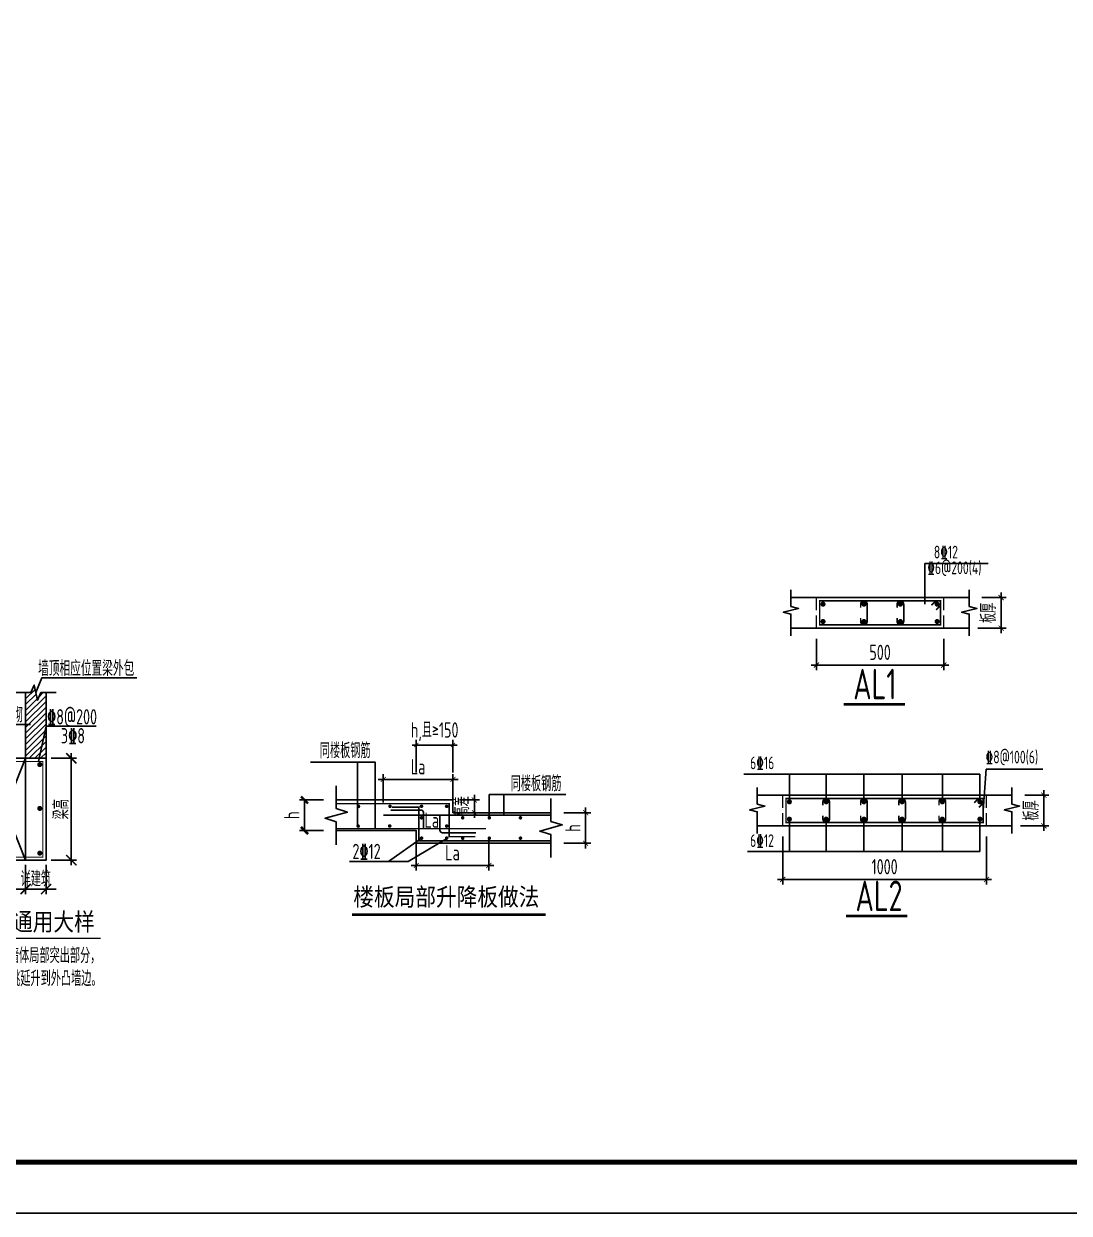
# Model space of a CAD drawing. Extents: x -1307975 to -76406, y -96289 to 379359.
# Drawn here: x -829236 to -808713, y 248918 to 272274 of the extents above; entities that cross this region are included whole.
import ezdxf
from ezdxf.enums import TextEntityAlignment as Align

# ---------------------------------------------------------------- set-up
doc = ezdxf.new("R2010")
doc.units = 0
doc.header["$LTSCALE"] = 1000
doc.linetypes.add('DASH', pattern=[0.35, 0.25, -0.1])
doc.layers.get('0').update_dxf_attribs({"linetype": 'CONTINUOUS'})
doc.layers.get('DEFPOINTS').update_dxf_attribs({"linetype": 'CONTINUOUS'})
for name, color, linetype in [('-TK', 7, 'CONTINUOUS'), ('AXIS', 3, 'CONTINUOUS'), ('BEAM_DE', 7, 'CONTINUOUS'), ('NUM', 7, 'CONTINUOUS'), ('REIN', 6, 'CONTINUOUS'), ('S-DETLCW-LINE1-pdx', 7, 'CONTINUOUS'), ('S-DETLCW-TEXT', 7, 'CONTINUOUS'), ('S-DETLS-HATCH', 251, 'CONTINUOUS'), ('S-DETLS-TEXT', 7, 'CONTINUOUS'), ('S-X详图实线', 4, 'CONTINUOUS'), ('S-X详图标注', 3, 'CONTINUOUS'), ('S-X详图钢筋', 6, 'CONTINUOUS'), ('TEXT', 2, 'CONTINUOUS'), ('THIN', 7, 'CONTINUOUS'), ('大样详图_文字', 60, 'CONTINUOUS')]:
    doc.layers.add(name, color=color, linetype=linetype)
doc.layers.add('S-REIN', color=12, linetype='CONTINUOUS', lineweight=50)
doc.layers.add('S-Thin-D', color=7, linetype='DASH', lineweight=18)
doc.styles.add('BW_Rein', font='Tssdeng.shx', dxfattribs={"width": 0.7, "bigfont": 'hztxt.shx'})
doc.styles.add('hzst', font='', dxfattribs={"width": 0.7})
doc.styles.add('TSSD_DIMENSION', font='Tssdeng.shx', dxfattribs={"width": 0.7, "bigfont": 'tssdchn.shx'})
doc.styles.add('TSSD_Norm', font='Tssdeng.shx', dxfattribs={"bigfont": 'tssdchn.shx'})
doc.styles.add('TSSD_REIN', font='tssdeng.shx', dxfattribs={"width": 0.7, "height": 300, "bigfont": 'tssdchn.shx'})
doc.styles.get('hzst').set_extended_font_data('SimSun')
doc.dimstyles.new('25-100', dxfattribs={"dimscale": 100, "dimtxt": 3, "dimasz": 2, "dimexe": 1, "dimexo": 1, "dimgap": 0.5, "dimtad": 1, "dimdec": 0, "dimlfac": 0.25, "dimdsep": 46, "dimtxsty": 'TSSD_REIN', "dimblk1": 'ARCHTICK', "dimblk2": 'ARCHTICK', "dimsah": 1, "dimcen": 2.5, "dimdle": 1, "dimclrd": 256, "dimclre": 256, "dimclrt": 7, "dimadec": 0, "dimazin": 0, "dimtfac": 1, "dimtdec": 0, "dimtix": 1, "dimtmove": 2, "dimatfit": 3, "dimldrblk": 'ARCHTICK', "dimfxl": 1, "dimtolj": 1, "dimtzin": 0, "dimlwd": -1, "dimlwe": -1, "dimarcsym": 0})
doc.dimstyles.new('TSSD_100_100$0', dxfattribs={"dimtxt": 300, "dimasz": 80, "dimexe": 100, "dimexo": 250, "dimgap": 100, "dimtad": 1, "dimdec": 0, "dimzin": 0, "dimdsep": 46, "dimtxsty": 'TSSD_DIMENSION', "dimblk": 'ARCHTICK', "dimcen": 0, "dimdle": 100, "dimclrd": 3, "dimclre": 3, "dimclrt": 7, "dimadec": 0, "dimazin": 0, "dimtfac": 1, "dimtdec": 0, "dimtix": 1, "dimtmove": 2, "dimatfit": 3, "dimldrblk": 'ARCHTICK', "dimfxl": 1, "dimtolj": 1, "dimtzin": 0, "dimarcsym": 0})
doc.dimstyles.new('TSSD_20_100', dxfattribs={"dimtxt": 300, "dimasz": 100, "dimexe": 100, "dimexo": 250, "dimgap": 100, "dimtad": 1, "dimdec": 0, "dimlfac": 0.2, "dimzin": 0, "dimdsep": 46, "dimtxsty": 'TSSD_DIMENSION', "dimblk": 'ARCHTICK', "dimcen": 0, "dimdle": 100, "dimclrt": 7, "dimadec": 0, "dimazin": 0, "dimtfac": 1, "dimtdec": 0, "dimtix": 1, "dimtmove": 2, "dimatfit": 3, "dimldrblk": 'ARCHTICK', "dimfxl": 1, "dimtolj": 1, "dimtzin": 0, "dimarcsym": 0})
doc.dimstyles.new('TSSD_25_100', dxfattribs={"dimtxt": 300, "dimasz": 100, "dimexe": 100, "dimexo": 250, "dimgap": 100, "dimtad": 1, "dimdec": 0, "dimlfac": 0.25, "dimzin": 0, "dimdsep": 46, "dimtxsty": 'TSSD_DIMENSION', "dimblk": 'ARCHTICK', "dimcen": 0, "dimdle": 100, "dimclrt": 7, "dimadec": 0, "dimazin": 0, "dimtfac": 1, "dimtdec": 0, "dimtix": 1, "dimtmove": 2, "dimatfit": 3, "dimldrblk": 'ARCHTICK', "dimfxl": 1, "dimtolj": 1, "dimtzin": 0, "dimarcsym": 0})

# ---------------------------------------------------------------- blocks, each defined once
blk = doc.blocks.new('_ArchTick')
at = {"color": 0, "linetype": 'ByBlock', "const_width": 0.15}
blk.add_lwpolyline([(-0.5, -0.5), (0.5, 0.5)], dxfattribs=at)
blk = doc.blocks.new('*D128')
at = {"layer": 'DEFPOINTS', "color": 0, "transparency": 16777216}
for p in [(15039, 226788), (15039, 226538), (15580, 226538)]:
    blk.add_point(p, dxfattribs=at)
at = {"layer": 'S-X详图标注', "color": 0, "lineweight": -2, "transparency": 16777216}
for p, q in [((15580, 226788), (15580, 226888)), ((15289, 226788), (15680, 226788)), ((15580, 226788), (15580, 226538)), ((15289, 226538), (15680, 226538)), ((15580, 226538), (15580, 226438))]:
    blk.add_line(p, q, dxfattribs=at)
at = {"layer": 'S-X详图标注', "color": 0, "lineweight": -2, "transparency": 16777216, "xscale": 100, "yscale": 100, "zscale": 100}
for p, rotation in [((15580, 226788), 270), ((15580, 226538), 90)]:
    blk.add_blockref('_ArchTick', p, dxfattribs=dict(at, rotation=rotation))
at = {"layer": 'S-X详图标注', "color": 7, "transparency": 16777216, "insert": (15330, 226663), "char_height": 300, "attachment_point": 5, "rotation": 90, "style": 'TSSD_DIMENSION'}
blk.add_mtext('\\A1;高差', dxfattribs=at)
blk = doc.blocks.new('ArchTick')
at = {"color": 0, "linetype": 'ByBlock', "lineweight": -2, "const_width": 0.075}
blk.add_lwpolyline([(-0.25, -0.25), (0.25, 0.25)], dxfattribs=at)
blk = doc.blocks.new('_tsdbk')
blk.add_line((-1, 0), (0, 0))
at = {"const_width": 0.5}
blk.add_lwpolyline([(-0.7, -0.7), (0.7, 0.7)], dxfattribs=at)
blk = doc.blocks.new('*D129')
at = {"layer": 'DEFPOINTS', "color": 0, "transparency": 16777216}
for p in [(12868, 226788), (12244, 226188), (12868, 226188)]:
    blk.add_point(p, dxfattribs=at)
at = {"layer": 'S-X详图标注', "color": 0, "lineweight": -2, "transparency": 16777216}
for p, q in [((12618, 226788), (12144, 226788)), ((12244, 226688), (12244, 226288)), ((12618, 226188), (12144, 226188))]:
    blk.add_line(p, q, dxfattribs=at)
at = {"layer": 'S-X详图标注', "color": 0, "lineweight": -2, "transparency": 16777216, "xscale": 100, "yscale": 100, "zscale": 100}
for p, rotation in [((12244, 226788), 90), ((12244, 226188), 270)]:
    blk.add_blockref('_tsdbk', p, dxfattribs=dict(at, rotation=rotation))
at = {"layer": 'S-X详图标注', "color": 7, "transparency": 16777216, "insert": (11994, 226488), "char_height": 300, "attachment_point": 5, "rotation": 90, "style": 'TSSD_DIMENSION'}
blk.add_mtext('\\A1;h', dxfattribs=at)
blk = doc.blocks.new('*D130')
at = {"layer": 'DEFPOINTS', "color": 0, "transparency": 16777216}
for p in [(17083, 226538), (17083, 225938), (17763, 225938)]:
    blk.add_point(p, dxfattribs=at)
at = {"layer": 'S-X详图标注', "color": 0, "lineweight": -2, "transparency": 16777216}
for p, q in [((17763, 226638), (17763, 225838)), ((17333, 226538), (17863, 226538)), ((17333, 225938), (17863, 225938))]:
    blk.add_line(p, q, dxfattribs=at)
at = {"layer": 'S-X详图标注', "color": 0, "lineweight": -2, "transparency": 16777216, "xscale": 100, "yscale": 100, "zscale": 100}
for p, rotation in [((17763, 226538), 90), ((17763, 225938), 270)]:
    blk.add_blockref('_ArchTick', p, dxfattribs=dict(at, rotation=rotation))
at = {"layer": 'S-X详图标注', "color": 7, "transparency": 16777216, "insert": (17513, 226238), "char_height": 300, "attachment_point": 5, "rotation": 90, "style": 'TSSD_DIMENSION'}
blk.add_mtext('\\A1;h', dxfattribs=at)
blk = doc.blocks.new('*D131')
at = {"layer": 'DEFPOINTS', "color": 0, "transparency": 16777216}
for p in [(15159, 227867), (14439, 227080), (15159, 227080)]:
    blk.add_point(p, dxfattribs=at)
at = {"layer": 'S-X详图标注', "color": 3, "lineweight": -2, "transparency": 16777216}
for p, q in [((14439, 227330), (14439, 227967)), ((15159, 227330), (15159, 227967)), ((14439, 227867), (14359, 227867)), ((14439, 227867), (15159, 227867)), ((15159, 227867), (15239, 227867))]:
    blk.add_line(p, q, dxfattribs=at)
at = {"layer": 'S-X详图标注', "color": 3, "lineweight": -2, "transparency": 16777216, "xscale": 80, "yscale": 80, "zscale": 80}
blk.add_blockref('_ArchTick', (14439, 227867), dxfattribs=at)
at = {"layer": 'S-X详图标注', "color": 3, "lineweight": -2, "transparency": 16777216, "xscale": 80, "yscale": 80, "zscale": 80, "rotation": 180}
blk.add_blockref('_ArchTick', (15159, 227867), dxfattribs=at)
at = {"layer": 'S-X详图标注', "color": 7, "transparency": 16777216, "insert": (14799, 228128), "char_height": 300, "attachment_point": 5, "style": 'TSSD_DIMENSION'}
blk.add_mtext('\\A1;h,且≥150', dxfattribs=at)
blk = doc.blocks.new('*D132')
at = {"layer": 'DEFPOINTS', "color": 0, "transparency": 16777216}
for p in [(15159, 227192), (13789, 226489), (15159, 226489)]:
    blk.add_point(p, dxfattribs=at)
at = {"layer": 'S-X详图标注', "color": 0, "lineweight": -2, "transparency": 16777216}
for p, q in [((13789, 226739), (13789, 227292)), ((15159, 226739), (15159, 227292)), ((13689, 227192), (15259, 227192))]:
    blk.add_line(p, q, dxfattribs=at)
at = {"layer": 'S-X详图标注', "color": 0, "lineweight": -2, "transparency": 16777216, "xscale": 100, "yscale": 100, "zscale": 100, "rotation": 180}
blk.add_blockref('_ArchTick', (13789, 227192), dxfattribs=at)
at = {"layer": 'S-X详图标注', "color": 0, "lineweight": -2, "transparency": 16777216, "xscale": 100, "yscale": 100, "zscale": 100}
blk.add_blockref('_ArchTick', (15159, 227192), dxfattribs=at)
at = {"layer": 'S-X详图标注', "color": 7, "transparency": 16777216, "insert": (14474, 227442), "char_height": 300, "attachment_point": 5, "style": 'TSSD_DIMENSION'}
blk.add_mtext('\\A1;La', dxfattribs=at)
blk = doc.blocks.new('*D133')
at = {"layer": 'DEFPOINTS', "color": 0, "transparency": 16777216}
for p in [(14439, 226188), (15861, 226306), (15861, 225502)]:
    blk.add_point(p, dxfattribs=at)
at = {"layer": 'S-X详图标注', "color": 0, "lineweight": -2, "transparency": 16777216}
for p, q in [((14439, 225938), (14439, 225402)), ((15861, 226056), (15861, 225402)), ((14339, 225502), (15961, 225502))]:
    blk.add_line(p, q, dxfattribs=at)
at = {"layer": 'S-X详图标注', "color": 0, "lineweight": -2, "transparency": 16777216, "xscale": 100, "yscale": 100, "zscale": 100, "rotation": 180}
blk.add_blockref('_ArchTick', (14439, 225502), dxfattribs=at)
at = {"layer": 'S-X详图标注', "color": 0, "lineweight": -2, "transparency": 16777216, "xscale": 100, "yscale": 100, "zscale": 100}
blk.add_blockref('_ArchTick', (15861, 225502), dxfattribs=at)
at = {"layer": 'S-X详图标注', "color": 7, "transparency": 16777216, "insert": (15150, 225752), "char_height": 300, "attachment_point": 5, "style": 'TSSD_DIMENSION'}
blk.add_mtext('\\A1;La', dxfattribs=at)
blk = doc.blocks.new('*D135')
at = {"layer": 'DEFPOINTS', "color": 0, "transparency": 16777216}
for p in [(30394, 226071), (30794, 226071), (30794, 225492)]:
    blk.add_point(p, dxfattribs=at)
at = {"layer": 'S-X详图标注', "transparency": 16777216}
for p, q in [((30394, 225971), (30394, 225392)), ((30794, 225971), (30794, 225392)), ((30394, 225492), (30194, 225492)), ((30394, 225492), (30794, 225492)), ((30794, 225492), (30994, 225492))]:
    blk.add_line(p, q, dxfattribs=at)
at = {"layer": 'S-X详图标注', "transparency": 16777216, "xscale": 200, "yscale": 200, "zscale": 200}
blk.add_blockref('_ArchTick', (30394, 225492), dxfattribs=at)
at = {"layer": 'S-X详图标注', "transparency": 16777216, "xscale": 200, "yscale": 200, "zscale": 200, "rotation": 180}
blk.add_blockref('_ArchTick', (30794, 225492), dxfattribs=at)
at = {"layer": 'S-X详图标注', "color": 7, "transparency": 16777216, "insert": (30594, 225692), "char_height": 300, "attachment_point": 5, "style": 'TSSD_REIN'}
blk.add_mtext('\\A1;详建筑', dxfattribs=at)
blk = doc.blocks.new('*D136')
at = {"layer": 'DEFPOINTS', "color": 0, "transparency": 16777216}
for p in [(30794, 228060), (31291, 228060), (30794, 226060)]:
    blk.add_point(p, dxfattribs=at)
at = {"layer": 'S-X详图标注', "transparency": 16777216}
for p, q in [((30894, 228060), (31391, 228060)), ((31291, 225960), (31291, 228160)), ((30894, 226060), (31391, 226060))]:
    blk.add_line(p, q, dxfattribs=at)
at = {"layer": 'S-X详图标注', "transparency": 16777216, "xscale": 200, "yscale": 200, "zscale": 200}
for p, rotation in [((31291, 228060), 90), ((31291, 226060), 270)]:
    blk.add_blockref('_ArchTick', p, dxfattribs=dict(at, rotation=rotation))
at = {"layer": 'S-X详图标注', "color": 7, "transparency": 16777216, "insert": (31091, 227060), "char_height": 300, "attachment_point": 5, "rotation": 90, "style": 'TSSD_REIN'}
blk.add_mtext('\\A1;梁高', dxfattribs=at)
blk = doc.blocks.new('*D952')
at = {"layer": 'AXIS', "color": 0, "lineweight": -2, "transparency": 16777216}
for p, q in [((-810426, 261007), (-809950, 261007)), ((-810050, 261107), (-810050, 260307)), ((-810508, 260407), (-809950, 260407))]:
    blk.add_line(p, q, dxfattribs=at)
at = {"layer": 'DEFPOINTS', "color": 0, "transparency": 16777216}
for p in [(-810676, 261007), (-810758, 260407), (-810050, 260407)]:
    blk.add_point(p, dxfattribs=at)
at = {"layer": 'AXIS', "color": 0, "lineweight": -2, "transparency": 16777216, "xscale": 100, "yscale": 100, "zscale": 100}
for p, rotation in [((-810050, 261007), 90), ((-810050, 260407), 270)]:
    blk.add_blockref('_ArchTick', p, dxfattribs=dict(at, rotation=rotation))
at = {"layer": 'AXIS', "color": 7, "transparency": 16777216, "insert": (-810300, 260707), "char_height": 300, "attachment_point": 5, "rotation": 90, "style": 'TSSD_DIMENSION'}
blk.add_mtext('\\A1;板厚', dxfattribs=at)
blk = doc.blocks.new('*D953')
at = {"layer": 'AXIS', "color": 0, "lineweight": -2, "transparency": 16777216}
for p, q in [((-813676, 260197), (-813676, 259582)), ((-811176, 260197), (-811176, 259582)), ((-813776, 259682), (-811076, 259682))]:
    blk.add_line(p, q, dxfattribs=at)
at = {"layer": 'DEFPOINTS', "color": 0, "transparency": 16777216}
for p in [(-813676, 260447), (-811176, 260447), (-811176, 259682)]:
    blk.add_point(p, dxfattribs=at)
at = {"layer": 'AXIS', "color": 0, "lineweight": -2, "transparency": 16777216, "xscale": 100, "yscale": 100, "zscale": 100, "rotation": 180}
blk.add_blockref('_ArchTick', (-813676, 259682), dxfattribs=at)
at = {"layer": 'AXIS', "color": 0, "lineweight": -2, "transparency": 16777216, "xscale": 100, "yscale": 100, "zscale": 100}
blk.add_blockref('_ArchTick', (-811176, 259682), dxfattribs=at)
at = {"layer": 'AXIS', "color": 7, "transparency": 16777216, "insert": (-812426, 259932), "char_height": 300, "attachment_point": 5, "style": 'TSSD_DIMENSION'}
blk.add_mtext('\\A1;500', dxfattribs=at)
blk = doc.blocks.new('*D954')
at = {"layer": 'AXIS', "color": 0, "lineweight": -2, "transparency": 16777216}
for p, q in [((-809211, 257227), (-809211, 256427)), ((-809587, 257127), (-809111, 257127)), ((-809668, 256527), (-809111, 256527))]:
    blk.add_line(p, q, dxfattribs=at)
at = {"layer": 'DEFPOINTS', "color": 0, "transparency": 16777216}
for p in [(-809837, 257127), (-809918, 256527), (-809211, 256527)]:
    blk.add_point(p, dxfattribs=at)
at = {"layer": 'AXIS', "color": 0, "lineweight": -2, "transparency": 16777216, "xscale": 100, "yscale": 100, "zscale": 100}
for p, rotation in [((-809211, 257127), 90), ((-809211, 256527), 270)]:
    blk.add_blockref('_ArchTick', p, dxfattribs=dict(at, rotation=rotation))
at = {"layer": 'AXIS', "color": 7, "transparency": 16777216, "insert": (-809461, 256827), "char_height": 300, "attachment_point": 5, "rotation": 90, "style": 'TSSD_DIMENSION'}
blk.add_mtext('\\A1;板厚', dxfattribs=at)
blk = doc.blocks.new('*D955')
at = {"layer": 'AXIS', "color": 0, "lineweight": -2, "transparency": 16777216}
for p, q in [((-814337, 256316), (-814337, 255372)), ((-810337, 256316), (-810337, 255372)), ((-814437, 255472), (-810237, 255472))]:
    blk.add_line(p, q, dxfattribs=at)
at = {"layer": 'DEFPOINTS', "color": 0, "transparency": 16777216}
for p in [(-814337, 256566), (-810337, 256566), (-810337, 255472)]:
    blk.add_point(p, dxfattribs=at)
at = {"layer": 'AXIS', "color": 0, "lineweight": -2, "transparency": 16777216, "xscale": 100, "yscale": 100, "zscale": 100, "rotation": 180}
blk.add_blockref('_ArchTick', (-814337, 255472), dxfattribs=at)
at = {"layer": 'AXIS', "color": 0, "lineweight": -2, "transparency": 16777216, "xscale": 100, "yscale": 100, "zscale": 100}
blk.add_blockref('_ArchTick', (-810337, 255472), dxfattribs=at)
at = {"layer": 'AXIS', "color": 7, "transparency": 16777216, "insert": (-812337, 255722), "char_height": 300, "attachment_point": 5, "style": 'TSSD_DIMENSION'}
blk.add_mtext('\\A1;1000', dxfattribs=at)
blk = doc.blocks.new('A1')
blk.add_lwpolyline([(0, 59400), (0, 0), (84100, 0), (84100, 59400)], close=True)
at = {"const_width": 100}
blk.add_lwpolyline([(2500, 58400), (2500, 1000), (83100, 1000), (83100, 58400)], close=True, dxfattribs=at)
blk = doc.blocks.new('20210306.16463091')
at = {"layer": 'S-DETLS-TEXT', "const_width": 50}
blk.add_lwpolyline([(1330.2, 0), (5133.9, 0)], dxfattribs=at)
at = {"layer": 'S-X详图实线', "linetype": 'ByBlock'}
for points in [[(1023.9, 2251.8), (3314.8, 2251.8), (3314.8, 2001.8), (5238.7, 2001.8)], [(1023.9, 1651.8), (2594.8, 1651.8), (2594.8, 1401.8), (5238.7, 1401.8)]]:
    blk.add_lwpolyline(points, dxfattribs=at)
at = {"layer": 'S-X详图标注', "linetype": 'ByBlock'}
for points in [[(1786.5, 1689.3), (1786.5, 2997.1), (520.6, 2997.1)], [(1442.5, 1753.1), (1442.5, 2997.1), (676.7, 2997.1)], [(4027.7, 1919.3), (4027.7, 2357.9), (5495.2, 2357.9)], [(4310.8, 1952.4), (4310.8, 2357.9), (5529.3, 2357.9)], [(3208.2, 1502.9), (2435.2, 1044.4), (1285.7, 1044.4)], [(2696.3, 1501.8), (2050.4, 1044.4)]]:
    blk.add_lwpolyline(points, dxfattribs=at)
at = {"layer": 'S-X详图标注'}
for points in [[(2094.8, 2053), (2684.6, 2053, -0.4142136), (2734.6, 2003), (2734.6, 1689.3)], [(3059.9, 1964.4), (3059.9, 1656.2, 0.4142136), (3109.9, 1606.2), (3763.5, 1606.2)]]:
    blk.add_lwpolyline(points, format="xyb", dxfattribs=at)
at = {"layer": 'S-X详图钢筋', "linetype": 'ByBlock', "const_width": 30}
for points in [[(1023.9, 2178.2), (3241, 2178.2), (3241, 1531.8), (3756, 1531.8)], [(5238.7, 1451), (2646.3, 1451), (2646.3, 2110.6), (2118.4, 2110.6)], [(1944.7, 1952.4), (5238.7, 1952.4)], [(1023.9, 1689.3), (3962.9, 1689.3)]]:
    blk.add_lwpolyline(points, dxfattribs=at)
at = {"layer": 'S-X详图钢筋', "const_width": 35}
for points in [[(1441.9, 2125.6, 1), (1476.9, 2125.6, 1)], [(2062.1, 2127.5, 1), (2097.1, 2127.5, 1)], [(2679.7, 2127.5, 1), (2714.7, 2127.5, 1)], [(3171.7, 2126, 1), (3206.7, 2126, 1)], [(2680.4, 1901.9, 1), (2715.4, 1901.9, 1)], [(3488, 1901.8, 1), (3523, 1901.8, 1)], [(4010.2, 1901.8, 1), (4045.2, 1901.8, 1)], [(4621.3, 1901.8, 1), (4656.3, 1901.8, 1)], [(1435.6, 1739.2, 1), (1470.6, 1739.2, 1)], [(2055.9, 1741.1, 1), (2090.9, 1741.1, 1)], [(3173.8, 1739.3, 1), (3208.8, 1739.3, 1)], [(2680.7, 1501.8, 1), (2715.7, 1501.8, 1)], [(3173.2, 1502.9, 1), (3208.2, 1502.9, 1)], [(3488.2, 1500.8, 1), (3523.2, 1500.8, 1)], [(4010.4, 1500.8, 1), (4045.4, 1500.8, 1)], [(4621.5, 1500.8, 1), (4656.5, 1500.8, 1)]]:
    blk.add_lwpolyline(points, format="xyb", close=True, dxfattribs=at)
at = {"layer": 'THIN'}
for points in [[(1023.9, 2531.8), (1023.9, 2081.8), (1243.9, 2011.8), (803.9, 1891.8), (1023.9, 1821.8), (1023.9, 1371.8)], [(5238.7, 2281.8), (5238.7, 1831.8), (5458.7, 1761.8), (5018.7, 1641.8), (5238.7, 1571.8), (5238.7, 1121.8)]]:
    blk.add_lwpolyline(points, dxfattribs=at)
at = {"layer": 'S-DETLCW-TEXT', "style": 'hzst', "width": 0.85}
blk.add_text('楼板局部升降板做法', height=350, dxfattribs=at).set_placement((1357.9, 173.9))
at = {"layer": 'S-X详图标注', "color": 7, "insert": (2898.8, 1855.6), "char_height": 300, "attachment_point": 5, "style": 'TSSD_REIN'}
blk.add_mtext('\\A1;La', dxfattribs=at)
at = {"layer": 'TEXT', "style": 'TSSD_REIN', "width": 0.7}
for s, p in [('同楼板钢筋', (700.4, 3072.4)), ('同楼板钢筋', (4446.4, 2423.2)), ('2%%13212', (1341.1, 1090.9))]:
    blk.add_text(s, height=300, dxfattribs=at).set_placement(p)
at = {"layer": 'S-X详图标注'}
dim = blk.add_linear_dim(base=(3314.8, 3330), p1=(2594.8, 2543.3), p2=(3314.8, 2543.3), text='h,且≥150', dimstyle='TSSD_100_100$0', dxfattribs=at)
dim.commit()
dim.dimension.update_dxf_attribs({"geometry": '*D131', "text_midpoint": (2954.8, 3591.5), "insert": (-11844.2, -224536.6)})
for base, p1, p2, override, picture, middle in [((3314.8, 2655.7), (1944.7, 1952.4), (3314.8, 1952.4), {"dimasz": 100, "dimblk1": 'ArchTick', "dimblk2": 'ArchTick', "dimclrd": 0, "dimclre": 0}, '*D132', (2629.7, 2905.7)), ((4016.4, 965.4), (2594.8, 1651.8), (4016.4, 1769), {"dimtxt": 300, "dimasz": 100, "dimblk1": 'ArchTick', "dimblk2": 'ArchTick', "dimclrd": 0, "dimclre": 0}, '*D133', (3305.6, 1215.4))]:
    dim = blk.add_linear_dim(base=base, p1=p1, p2=p2, text='La', dimstyle='TSSD_100_100$0', override=override, dxfattribs=at)
    dim.commit()
    dim.dimension.update_dxf_attribs({"geometry": picture, "text_midpoint": middle, "insert": (-11844.2, -224536.6)})
dim = blk.add_linear_dim(base=(400, 1651.8), p1=(1023.9, 2251.8), p2=(1023.9, 1651.8), angle=90, text='h', dimstyle='TSSD_20_100', dxfattribs=at)
dim.commit()
dim.dimension.update_dxf_attribs({"geometry": '*D129', "text_midpoint": (150, 1951.8), "insert": (-11844.2, -224536.6)})
for base, p1, p2, text, picture, middle in [((3735.8, 2001.8), (3194.8, 2251.8), (3194.8, 2001.8), '高差', '*D128', (3485.8, 2126.8)), ((5919.1, 1401.8), (5238.7, 2001.8), (5238.7, 1401.8), 'h', '*D130', (5669.1, 1701.8))]:
    dim = blk.add_linear_dim(base=base, p1=p1, p2=p2, angle=90, text=text, dimstyle='TSSD_100_100$0', override={"dimtxt": 300, "dimasz": 100, "dimblk1": 'ArchTick', "dimblk2": 'ArchTick', "dimclrd": 0, "dimclre": 0}, dxfattribs=at)
    dim.commit()
    dim.dimension.update_dxf_attribs({"geometry": picture, "text_midpoint": middle, "insert": (-11844.2, -224536.6)})
blk = doc.blocks.new('20210306.16465652')
at = {"layer": 'S-DETLS-HATCH'}
h = blk.add_hatch(dxfattribs=at)
h.set_pattern_fill('ANSI31', color=256, scale=25)
h.set_pattern_definition([(45, (-250051.66, 573697.02), (-56.126601, 56.126601), [])])
h.paths.add_polyline_path([(3315.4, 5761.9), (3215.4, 5761.9), (3145.4, 5611.9), (3085.4, 5911.9), (3015.4, 5761.9), (2915.4, 5761.9), (2915.4, 4472.4), (3315.4, 4472.4)])
at = {"layer": 'S-DETLCW-LINE1-pdx'}
for points in [[(2715.4, 5761.9), (3015.4, 5761.9), (3085.4, 5911.9), (3145.4, 5611.9), (3215.4, 5761.9), (3515.4, 5761.9)], [(1268.2, 3792.4), (1268.2, 4132.4), (1118.2, 4202.4), (1418.2, 4262.4), (1268.2, 4332.4), (1268.2, 4672.4)]]:
    blk.add_lwpolyline(points, dxfattribs=at)
at = {"layer": 'S-DETLCW-TEXT', "const_width": 30}
blk.add_lwpolyline([(4388.8, 937.6), (1041.9, 937.6)], dxfattribs=at)
at = {"layer": 'S-DETLS-TEXT'}
blk.add_line((3009.8, 5139.7), (2467.6, 5139.7), dxfattribs=at)
for points in [[(3115.4, 5761.9), (3233, 6051.8), (5095.2, 6051.8)], [(3165.2, 4412.4), (3315.4, 5101.5), (4302.7, 5101.5)]]:
    blk.add_lwpolyline(points, dxfattribs=at)
at = {"layer": 'S-X详图实线'}
for p, q in [((2115.4, 4472.4), (1268.2, 4472.4)), ((2115.4, 4472.4), (2915.4, 2472.4)), ((2115.4, 2472.4), (2915.4, 4472.4)), ((2115.4, 3992.4), (1268.2, 3992.4))]:
    blk.add_line(p, q, dxfattribs=at)
blk.add_lwpolyline([(2915.4, 5761.9), (2915.4, 4472.4), (3315.4, 4472.4), (3315.4, 5761.9)], dxfattribs=at)
for points in [[(2115.4, 4472.4), (2915.4, 4472.4), (2915.4, 2472.4), (2115.4, 2472.4)], [(2915.4, 4472.4), (3315.4, 4472.4), (3315.4, 2472.4), (2915.4, 2472.4)]]:
    blk.add_lwpolyline(points, close=True, dxfattribs=at)
at = {"layer": 'S-X详图标注'}
blk.add_line((1268.2, 4472.4), (468.4, 4472.4), dxfattribs=at)
blk.add_lwpolyline([(0, 4772.4), (1168.3, 4772.4), (868.3, 4472.4), (568.3, 4772.4)], dxfattribs=at)
at = {"layer": 'S-X详图钢筋', "const_width": 20}
blk.add_lwpolyline([(2592.4, 4306.3), (2486.4, 4412.4), (3255.4, 4412.4), (3255.4, 2532.4), (2486.4, 2532.4), (2592.4, 2638.4)], dxfattribs=at)
at = {"layer": 'S-X详图钢筋', "const_width": 50}
for points in [[(3168.1, 4350.3, 1), (3218.1, 4350.3, 1)], [(3168.1, 3488.9, 1), (3218.1, 3488.9, 1)], [(3168.1, 2609.8, 1), (3218.1, 2609.8, 1)]]:
    blk.add_lwpolyline(points, format="xyb", close=True, dxfattribs=at)
at = {"layer": 'S-DETLCW-TEXT', "style": 'hzst', "width": 0.85}
blk.add_text('墙面外凸通用大样', height=350, dxfattribs=at).set_placement((1025.4, 1088.1))
at = {"layer": 'S-DETLS-TEXT', "width": 0.7}
for s, style, p in [('墙顶相应位置梁外包', 'BW_Rein', (3158.9, 6088.4)), ('砖砌', 'BW_Rein', (2442.3, 5176.3)), ('%%1328@200', 'BW_Rein', (3336.9, 5138.1)), ('3%%1328', 'BW_Rein', (3608.6, 4766)), ('注：挑板外边墙有墙体局部突出部分，', 'TSSD_REIN', (991.5, 450)), ('将挑板局部外挑延升到外凸墙边。', 'TSSD_REIN', (1414.1, 0))]:
    blk.add_text(s, height=300, dxfattribs=dict(at, style=style)).set_placement(p)
at = {"layer": 'S-DETLS-TEXT', "style": 'TSSD_REIN', "width": 0.75}
blk.add_text('H', height=300, dxfattribs=at).set_placement((181.3, 4832.5), align=Align.BOTTOM_RIGHT)
at = {"layer": 'S-X详图标注'}
for p1, p2, distance, text, picture, middle in [((3315.4, 2472.4), (3315.4, 4472.4), -496.7, '梁高', '*D136', (3612.1, 3472.4)), ((2915.4, 2483.6), (3315.4, 2483.6), -579.2, '详建筑', '*D135', (3115.4, 2104.4))]:
    dim = blk.add_aligned_dim(p1=p1, p2=p2, distance=distance, text=text, dimstyle='25-100', dxfattribs=at)
    dim.commit()
    dim.dimension.update_dxf_attribs({"geometry": picture, "text_midpoint": middle, "insert": (-27478.5, -223587.5)})

msp = doc.modelspace()

# ---------------------------------------------------------------- linework, layer by layer
at = {"layer": 'BEAM_DE'}
for p, q in [((-814176.37, 261007.31), (-810676.37, 261007.31)), ((-813676.37, 260407.31), (-814176.37, 260407.31)), ((-811176.37, 260407.31), (-813676.37, 260407.31)), ((-810676.37, 260407.31), (-811176.37, 260407.31)), ((-814836.86, 257126.56), (-809836.86, 257126.56)), ((-814336.86, 256526.56), (-814836.86, 256526.56)), ((-810336.86, 256526.56), (-814336.86, 256526.56)), ((-809836.86, 256526.56), (-810336.86, 256526.56))]:
    msp.add_line(p, q, dxfattribs=at)
at = {"layer": 'REIN', "const_width": 30}
for points in [[(-812808.37, 260607.31), (-812808.37, 260537.31, 1), (-812678.37, 260537.31), (-812678.37, 260877.31, 1), (-812808.37, 260877.31), (-812808.37, 260807.31)], [(-812091.37, 260607.31), (-812091.37, 260537.31, 1), (-811961.37, 260537.31), (-811961.37, 260877.31, 1), (-812091.37, 260877.31), (-812091.37, 260807.31)], [(-813548.86, 256726.56), (-813548.86, 256656.56, 1), (-813418.86, 256656.56), (-813418.86, 256996.56, 1), (-813548.86, 256996.56), (-813548.86, 256926.56)], [(-812808.36, 256726.56), (-812808.36, 256656.56, 1), (-812678.36, 256656.56), (-812678.36, 256996.56, 1), (-812808.36, 256996.56), (-812808.36, 256926.56)], [(-812058.86, 256726.56), (-812058.86, 256656.56, 1), (-811928.86, 256656.56), (-811928.86, 256996.56, 1), (-812058.86, 256996.56), (-812058.86, 256926.56)], [(-811268.69, 256726.56), (-811268.69, 256656.56, 1), (-811138.69, 256656.56), (-811138.69, 256996.56, 1), (-811268.69, 256996.56), (-811268.69, 256926.56)]]:
    msp.add_lwpolyline(points, format="xyb", dxfattribs=at)
at = {"layer": 'S-REIN', "const_width": 30}
for points in [[(-811241.37, 260942.31), (-811241.37, 260472.31), (-813611.37, 260472.31), (-813611.37, 260942.31), (-811241.37, 260942.31)], [(-811418.14, 260857.46), (-811333.29, 260942.31)], [(-811241.37, 260850.39), (-811326.22, 260765.53)], [(-810401.86, 257061.56), (-810401.86, 256591.56), (-814271.86, 256591.56), (-814271.86, 257061.56), (-810401.86, 257061.56)], [(-810578.64, 256976.71), (-810493.79, 257061.56)], [(-810401.86, 256969.64), (-810486.72, 256884.78)]]:
    msp.add_lwpolyline(points, dxfattribs=at)
at = {"layer": 'S-REIN', "const_width": 50}
for points in [[(-813571.37, 260877.31, 1), (-813521.37, 260877.31, 1)], [(-812768.37, 260877.31, 1), (-812718.37, 260877.31, 1)], [(-812051.37, 260877.31, 1), (-812001.37, 260877.31, 1)], [(-811331.37, 260877.31, 1), (-811281.37, 260877.31, 1)], [(-813571.37, 260537.31, 1), (-813521.37, 260537.31, 1)], [(-812768.37, 260537.31, 1), (-812718.37, 260537.31, 1)], [(-812051.37, 260537.31, 1), (-812001.37, 260537.31, 1)], [(-811331.37, 260537.31, 1), (-811281.37, 260537.31, 1)], [(-814231.86, 256996.56, 1), (-814181.86, 256996.56, 1)], [(-813508.86, 256996.56, 1), (-813458.86, 256996.56, 1)], [(-812768.36, 256996.56, 1), (-812718.36, 256996.56, 1)], [(-812018.86, 256996.56, 1), (-811968.86, 256996.56, 1)], [(-811228.69, 256996.56, 1), (-811178.69, 256996.56, 1)], [(-810491.86, 256996.56, 1), (-810441.86, 256996.56, 1)], [(-814231.86, 256656.56, 1), (-814181.86, 256656.56, 1)], [(-813508.86, 256656.56, 1), (-813458.86, 256656.56, 1)], [(-812768.36, 256656.56, 1), (-812718.36, 256656.56, 1)], [(-812018.86, 256656.56, 1), (-811968.86, 256656.56, 1)], [(-811228.69, 256656.56, 1), (-811178.69, 256656.56, 1)], [(-810491.86, 256656.56, 1), (-810441.86, 256656.56, 1)]]:
    msp.add_lwpolyline(points, format="xyb", close=True, dxfattribs=at)
at = {"layer": 'S-Thin-D'}
for p, q in [((-813676.37, 260407.31), (-813676.37, 261007.31)), ((-811176.37, 260407.31), (-811176.37, 261007.31)), ((-814336.86, 256526.56), (-814336.86, 257126.56)), ((-810336.86, 256526.56), (-810336.86, 257126.56))]:
    msp.add_line(p, q, dxfattribs=at)
at = {"layer": 'TEXT', "const_width": 50}
for points in [[(-813140.21, 258912.8), (-811934.81, 258912.8)], [(-813096.13, 254753.84), (-811890.73, 254753.84)]]:
    msp.add_lwpolyline(points, dxfattribs=at)
at = {"layer": 'THIN'}
for points in [[(-814176.37, 260257.31), (-814176.37, 260682.31), (-814326.37, 260719.81), (-814026.37, 260794.81), (-814176.37, 260832.31), (-814176.37, 261157.31)], [(-810676.37, 261157.31), (-810676.37, 260832.31), (-810526.37, 260794.81), (-810826.37, 260719.81), (-810676.37, 260682.31), (-810676.37, 260257.31)], [(-814836.86, 256376.56), (-814836.86, 256801.56), (-814986.86, 256839.06), (-814686.86, 256914.06), (-814836.86, 256951.56), (-814836.86, 257276.56)], [(-809836.86, 257276.56), (-809836.86, 256951.56), (-809686.86, 256914.06), (-809986.86, 256839.06), (-809836.86, 256801.56), (-809836.86, 256376.56)]]:
    msp.add_lwpolyline(points, dxfattribs=at)
at = {"layer": '大样详图_文字'}
for p, q in [((-811549.16, 261677.31), (-810303.16, 261677.31)), ((-811549.16, 260877.31), (-811549.16, 261677.31)), ((-810401.86, 256826.56), (-810343.75, 257639.78)), ((-810343.75, 257639.78), (-809228.25, 257639.78)), ((-810466.86, 257541.78), (-815097.75, 257541.78)), ((-814206.86, 256996.56), (-814206.86, 257541.78)), ((-813483.86, 256996.56), (-813483.86, 257541.78)), ((-812743.36, 256996.56), (-812743.36, 257541.78)), ((-811993.86, 256996.56), (-811993.86, 257541.78)), ((-811203.69, 256996.56), (-811203.69, 257541.78)), ((-810466.86, 256996.56), (-810466.86, 257541.78)), ((-814206.86, 256656.56), (-814206.86, 256020.78)), ((-813483.86, 256656.56), (-813483.86, 256020.78)), ((-812743.36, 256656.56), (-812743.36, 256020.78)), ((-811993.86, 256656.56), (-811993.86, 256020.78)), ((-811203.69, 256656.56), (-811203.69, 256020.78)), ((-810466.86, 256656.56), (-810466.86, 256020.78)), ((-810466.86, 256020.78), (-815030.75, 256020.78))]:
    msp.add_line(p, q, dxfattribs=at)

# ---------------------------------------------------------------- block references
at = {"layer": '-TK'}
msp.add_blockref('A1', (-873582.49, 248918.03), dxfattribs=at)
at = {"layer": 'S-X详图标注'}
for name, p in [('20210306.16465652', (-832115.36, 253378.1)), ('20210306.16463091', (-824125.41, 254781.04))]:
    msp.add_blockref(name, p, dxfattribs=at)

# ---------------------------------------------------------------- texts
at = {"layer": 'NUM', "style": 'TSSD_Norm', "width": 0.7}
for s, p in [('AL1', (-812952.18, 259008.64)), ('AL2', (-812908.09, 254849.68))]:
    msp.add_text(s, height=600, dxfattribs=at).set_placement(p)
at = {"layer": '大样详图_文字', "style": 'TSSD_REIN', "width": 0.7}
for s, p in [('8\x8412', (-811370.78, 261700.57)), ('%%1326@200(4)', (-811498.02, 261391.79)), ('6%%13216', (-814978.8, 257561.65)), ('%%1328@100(6)', (-810354.53, 257675.27))]:
    msp.add_text(s, height=250, dxfattribs=at).set_placement(p, align=Align.BOTTOM_LEFT)
at = {"layer": '大样详图_文字', "color": 1, "style": 'TSSD_REIN', "width": 0.7}
msp.add_text('6%%13212', height=250, dxfattribs=at).set_placement((-814978.8, 256034.15), align=Align.BOTTOM_LEFT)

# ---------------------------------------------------------------- dimensions: what is measured, and where the dimension line sits
at = {"layer": 'AXIS'}
for base, p1, p2, picture, middle in [((-810050.32, 260407.31), (-810676.37, 261007.31), (-810757.55, 260407.31), '*D952', (-810300.32, 260707.31)), ((-809210.82, 256526.56), (-809836.86, 257126.56), (-809918.04, 256526.56), '*D954', (-809460.82, 256826.56))]:
    dim = msp.add_linear_dim(base=base, p1=p1, p2=p2, angle=90, text='板厚', dimstyle='TSSD_25_100', dxfattribs=at)
    dim.commit()
    dim.dimension.update_dxf_attribs({"geometry": picture, "text_midpoint": middle})
dim = msp.add_linear_dim(base=(-811176.37, 259681.55), p1=(-813676.37, 260447.05), p2=(-811176.37, 260447.05), text='500', dimstyle='TSSD_25_100', dxfattribs=at)
dim.commit()
dim.dimension.update_dxf_attribs({"geometry": '*D953', "text_midpoint": (-812426.37, 259931.55)})
dim = msp.add_linear_dim(base=(-810336.86, 255472.3), p1=(-814336.86, 256566.3), p2=(-810336.86, 256566.3), dimstyle='TSSD_25_100', dxfattribs=at)
dim.commit()
dim.dimension.update_dxf_attribs({"geometry": '*D955', "text_midpoint": (-812336.86, 255722.3)})

doc.saveas('drawing.dxf')
